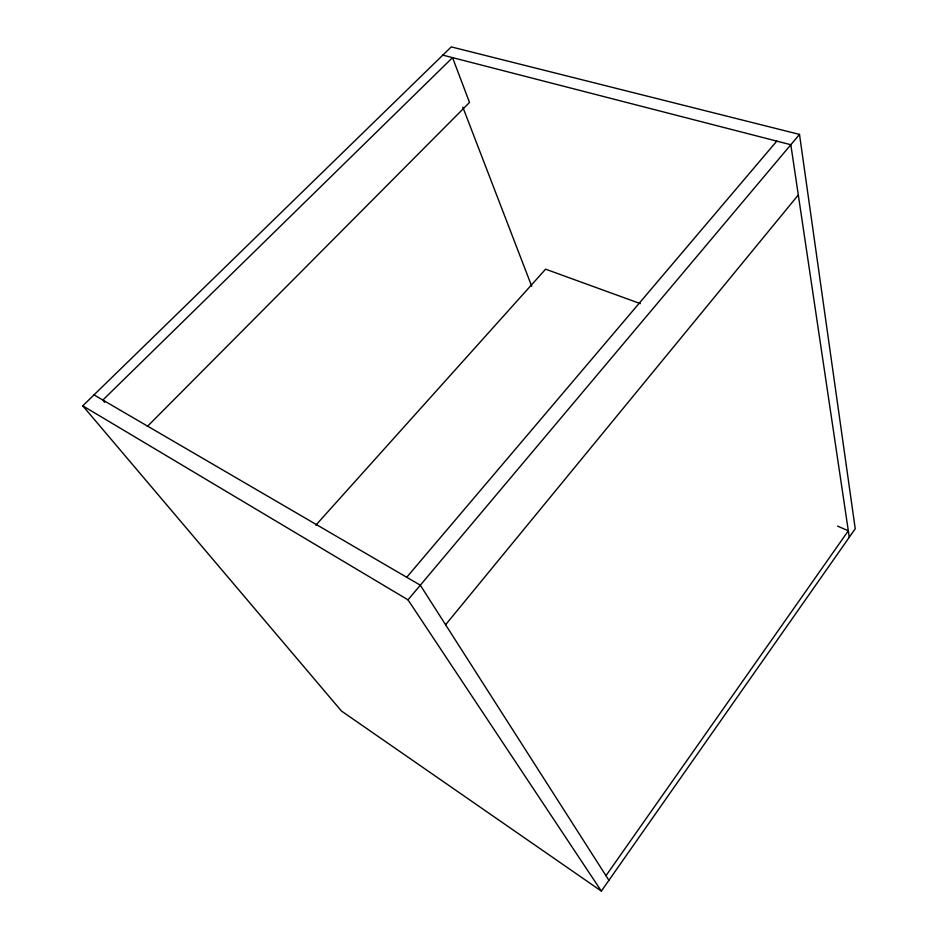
<?xml version="1.0" encoding="UTF-8"?>
<svg xmlns="http://www.w3.org/2000/svg" width="938" height="938" viewBox="0 0 938 938"><rect width="100%" height="100%" fill="white"/><g stroke="black" fill="none" stroke-linecap="round" stroke-linejoin="round"><path stroke-width="1.41" d="M601.352 891.1L855.233 528.751L799.504 134.415L451.26 46.9L82.767 405.826L341.455 711.027L601.352 891.1L407.995 599.839L82.767 405.826M605.983 875.705L848.327 530.802L837.622 526.124M445.597 624.743L798.308 194.963M407.995 599.839L799.504 134.415M406.729 577.269L776.781 141.11M315.836 525.186L545.599 269.183L640.361 303.631M147.313 426.497L469.516 102.453L452.55 57.628L102.852 400.057L104.681 402.273M442.818 55.119L790.828 144.733L849.289 537.24M93.999 394.886L420.318 585.195L608.914 880.301M462.809 107.108L531.729 286.301"/></g></svg>
